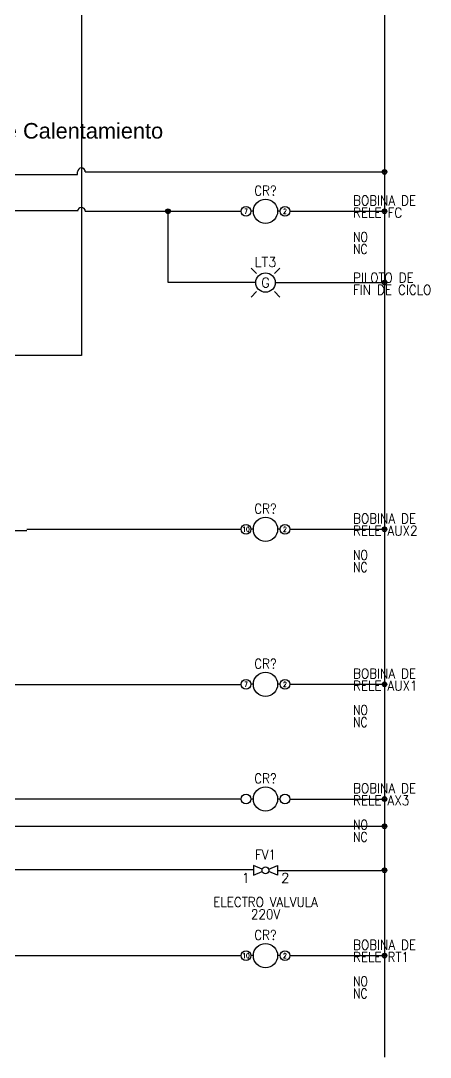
# Model space of a CAD drawing. Header units: inches. Extents: x 15.7 to 38.5, y 5.8 to 26.2.
# Drawn here: x 32.39 to 37.65, y 5.84 to 19.16 of the extents above; entities that cross this region are included whole.
import ezdxf
from ezdxf.enums import TextEntityAlignment as Align

# ---------------------------------------------------------------- set-up
doc = ezdxf.new("R2010")
doc.units = ezdxf.units.IN
doc.header["$MEASUREMENT"] = 0
for name, color, linetype in [('DESC', 150, 'Continuous'), ('MISC', 7, 'Continuous'), ('SYMS', 7, 'Continuous'), ('TAGS', 150, 'Continuous'), ('TERMS', 123, 'Continuous'), ('WIRES', 7, 'Continuous')]:
    doc.layers.add(name, color=color, linetype=linetype)
doc.styles.get("Standard").update_dxf_attribs({"font": 'arial.ttf'})
doc.styles.add('WD', font='romans.shx')

# ---------------------------------------------------------------- blocks, each defined once
blk = doc.blocks.new('HCR1T')
for p, q in [((-0.156, 0), (-0.188, 0)), ((0.188, 0), (0.156, 0))]:
    blk.add_line(p, q)
for centre, radius in [((0, 0), 0.156), ((-0.25, 0), 0.0625), ((0.25, 0), 0.0625)]:
    blk.add_circle(centre, radius)
at = {"style": 'WD'}
for tag, width, p in [('INST', 0.7, (0, 0.528)), ('LOC', 0.7, (0, 0.359)), ('TAG1', 0.9, (0, 0.202))]:
    blk.add_attdef(tag, text='', height=0.125, dxfattribs=dict(at, width=width)).set_placement(p, align=Align.CENTER)
at = {"style": 'WD', "flags": 9}
blk.add_attdef('FAMILY', text='', height=0.01, dxfattribs=at).set_placement((-0.005, 0.17), align=Align.CENTER)
at = {"linetype": 'Continuous', "style": 'WD', "flags": 1}
for tag, p in [('MFG', (0, 0.14)), ('CAT', (0, 0.159))]:
    blk.add_attdef(tag, text='', height=0.01, dxfattribs=at).set_placement(p, align=Align.MIDDLE)
at = {"style": 'WD'}
for tag, p, width in [('DESC1', (1.126, 0.076), 0.9), ('DESC2', (1.126, -0.081), 0.9), ('DESC3', (1.126, -0.237), 0.9), ('XREFNO', (1.359, -0.393), 0.8), ('XREFNC', (1.359, -0.549), 0.8)]:
    blk.add_attdef(tag, p, '', height=0.125, dxfattribs=dict(at, width=width))
at = {"linetype": 'Continuous', "style": 'WD', "width": 0.8, "flags": 8}
for tag, p in [('TERM01', (-0.25, 0)), ('TERM02', (0.25, 0))]:
    blk.add_attdef(tag, text='', height=0.0625, dxfattribs=at).set_placement(p, align=Align.MIDDLE_CENTER)
at = {"style": 'WD', "flags": 1}
for tag, p in [('X4TERM01', (-0.312, 0)), ('X1TERM02', (0.312, 0))]:
    blk.add_attdef(tag, p, '', height=0.0125, dxfattribs=at)
at = {"linetype": 'Continuous', "style": 'WD', "flags": 9}
blk.add_attdef('ASSYCODE', text='', height=0.01, dxfattribs=at).set_placement((0, 0.109), align=Align.CENTER)
at = {"style": 'WD', "width": 0.8, "flags": 8}
for tag, p in [('NO', (1.126, -0.393)), ('NC', (1.126, -0.549))]:
    blk.add_attdef(tag, p, '', height=0.125, dxfattribs=at)
blk = doc.blocks.new('HBV1M')
for p, q in [((-0.156, 0.062), (-0.156, -0.062)), ((-0.041, 0.016), (-0.156, 0.062)), ((0.041, 0.016), (0.156, 0.062)), ((0.156, 0.062), (0.156, -0.062)), ((-0.156, -0.062), (-0.041, -0.016)), ((0.156, -0.062), (0.041, -0.016))]:
    blk.add_line(p, q)
blk.add_circle((0, 0), 0.0442)
at = {"style": 'WD'}
for tag, width, p in [('INST', 0.7, (0.006, 0.466)), ('LOC', 0.7, (0.006, 0.296)), ('TAG1', 0.9, (0, 0.14)), ('RATING1', 0.9, (0.001, -0.315)), ('DESC1', 0.9, (0.001, -0.471)), ('DESC2', 0.9, (0.001, -0.627)), ('WDTAGALT', 0.7, (0.031, -0.797))]:
    blk.add_attdef(tag, text='', height=0.125, dxfattribs=dict(at, width=width)).set_placement(p, align=Align.CENTER)
at = {"style": 'WD', "flags": 1}
for tag, p in [('X4TERM01', (-0.156, 0)), ('X1TERM02', (0.156, 0))]:
    blk.add_attdef(tag, p, '', height=0.0125, dxfattribs=at)
at = {"linetype": 'Continuous', "style": 'WD', "flags": 9}
blk.add_attdef('ASSYCODE', text='', height=0.01, dxfattribs=at).set_placement((0, 0.062), align=Align.CENTER)
at = {"style": 'WD', "flags": 9}
blk.add_attdef('FAMILY', text='', height=0.01, dxfattribs=at).set_placement((-0.005, 0.107), align=Align.CENTER)
at = {"linetype": 'Continuous', "style": 'WD', "flags": 1}
for tag, p in [('MFG', (0, 0.078)), ('CAT', (0, 0.097))]:
    blk.add_attdef(tag, text='', height=0.01, dxfattribs=at).set_placement(p, align=Align.MIDDLE)
at = {"linetype": 'Continuous', "style": 'WD'}
blk.add_attdef('TERM01', text='', height=0.125, dxfattribs=at).set_placement((-0.2, -0.035), align=Align.TOP_RIGHT)
blk.add_attdef('TERM02', text='', height=0.125, dxfattribs=at).set_placement((0.2, -0.035), align=Align.TOP_LEFT)
blk = doc.blocks.new('WDDOT')
for radius in [0.03, 0.0187, 0.00929]:
    blk.add_circle((0, 0), radius)
blk = doc.blocks.new('HLT1G')
for p, q in [((-0.115, 0.115), (-0.186, 0.186)), ((0.115, 0.115), (0.186, 0.186)), ((-0.115, -0.115), (-0.186, -0.186)), ((0.115, -0.115), (0.186, -0.186))]:
    blk.add_line(p, q)
blk.add_circle((0, 0), 0.125)
at = {"style": 'WD', "width": 0.7}
for tag, p in [('INST', (0.006, 0.528)), ('LOC', (0.006, 0.359))]:
    blk.add_attdef(tag, text='', height=0.125, dxfattribs=at).set_placement(p, align=Align.CENTER)
at = {"style": 'WD'}
blk.add_attdef('TAG1', text='', height=0.125, dxfattribs=at).set_placement((0, 0.202), align=Align.CENTER)
at = {"style": 'WD', "flags": 9}
blk.add_attdef('FAMILY', text='', height=0.01, dxfattribs=at).set_placement((-0.005, 0.161), align=Align.CENTER)
at = {"linetype": 'Continuous', "style": 'WD', "flags": 1}
for tag, p in [('CAT', (0, 0.14)), ('MFG', (0, 0.121))]:
    blk.add_attdef(tag, text='', height=0.01, dxfattribs=at).set_placement(p, align=Align.MIDDLE)
at = {"style": 'WD'}
blk.add_attdef('COLOR', text='', height=0.125, dxfattribs=at).set_placement((0, 0), align=Align.MIDDLE)
at = {"style": 'WD', "flags": 1}
for tag, p in [('X4TERM01', (-0.125, 0)), ('X1TERM02', (0.125, 0))]:
    blk.add_attdef(tag, p, '', height=0.0125, dxfattribs=at)
at = {"linetype": 'Continuous', "style": 'WD', "flags": 9}
blk.add_attdef('ASSYCODE', text='', height=0.01, dxfattribs=at).set_placement((-0.003, 0.096), align=Align.CENTER)
at = {"style": 'WD'}
for tag, p, width in [('DESC1', (1.125, 0), 0.9), ('WDTAGALT', (1.125, -0.312), 0.7)]:
    blk.add_attdef(tag, p, '', height=0.125, dxfattribs=dict(at, width=width))
at = {"linetype": 'Continuous', "style": 'WD', "flags": 8}
blk.add_attdef('TERM01', text='', height=0.125, dxfattribs=at).set_placement((-0.175, -0.031), align=Align.TOP_RIGHT)
blk.add_attdef('TERM02', text='', height=0.125, dxfattribs=at).set_placement((0.175, -0.031), align=Align.TOP_LEFT)
at = {"style": 'WD', "width": 0.9}
blk.add_attdef('DESC2', text='', height=0.125, dxfattribs=at).set_placement((1.125, -0.031), align=Align.TOP_LEFT)

msp = doc.modelspace()

# ---------------------------------------------------------------- linework, layer by layer
at = {"layer": 'WIRES'}
for p, q in [((37.066, 25.259), (37.066, 5.84)), ((33.17, 23.107), (33.17, 14.859)), ((30.003, 17.184), (33.12, 17.184)), ((33.12, 17.184), (33.12, 17.216)), ((33.22, 17.216), (37.066, 17.216)), ((30.589, 16.72), (33.115, 16.72)), ((33.22, 16.71), (35.224, 16.71)), ((34.283, 15.794), (34.283, 16.71)), ((35.849, 16.71), (37.066, 16.71)), ((35.411, 15.794), (34.283, 15.794)), ((35.661, 15.794), (37.066, 15.794)), ((33.17, 14.859), (29.677, 14.859)), ((27.274, 12.61), (32.467, 12.61)), ((32.467, 12.624), (35.224, 12.624)), ((35.849, 12.624), (37.066, 12.624)), ((31.071, 10.63), (35.224, 10.63)), ((35.849, 10.632), (37.066, 10.632)), ((35.224, 9.158), (28.675, 9.158)), ((35.849, 9.158), (37.066, 9.158)), ((31.561, 8.808), (37.066, 8.808)), ((30.942, 8.252), (35.38, 8.252)), ((35.693, 8.242), (37.023, 8.242)), ((37.023, 8.243), (37.066, 8.243)), ((28.37, 7.146), (35.224, 7.146)), ((35.849, 7.146), (37.066, 7.146))]:
    msp.add_line(p, q, dxfattribs=at)
for centre in [(33.17, 17.216), (33.17, 16.71)]:
    msp.add_arc(centre, 0.05, 0, 180, dxfattribs=at)

# ---------------------------------------------------------------- block references
at = {"layer": 'SYMS'}
for p in [(37.066, 17.216), (34.283, 16.71), (37.066, 16.71), (37.066, 15.794), (37.066, 12.624), (37.066, 10.632), (37.066, 9.158), (37.066, 8.808), (37.066, 8.243), (37.066, 7.146)]:
    msp.add_blockref('WDDOT', p, dxfattribs=at)
ref = msp.add_blockref('HCR1T', (35.536, 16.71), dxfattribs=at)
ref.add_attrib('TERM02', '2', dxfattribs={"layer": 'TERMS', "linetype": 'Continuous', "height": 0.0625, "style": 'WD', "width": 0.8, "flags": 8}).set_placement((35.786, 16.71), align=Align.MIDDLE_CENTER)
ref.add_attrib('TERM01', '7', dxfattribs={"layer": 'TERMS', "linetype": 'Continuous', "height": 0.0625, "style": 'WD', "width": 0.8, "flags": 8}).set_placement((35.286, 16.71), align=Align.MIDDLE_CENTER)
ref.add_attrib('NC', 'NC', (36.662, 16.161), dxfattribs={"layer": 'MISC', "height": 0.125, "style": 'WD', "width": 0.8, "flags": 8})
ref.add_attrib('NO', 'NO', (36.662, 16.317), dxfattribs={"layer": 'MISC', "height": 0.125, "style": 'WD', "width": 0.8, "flags": 8})
ref.add_attrib('DESC2', 'RELE FC', (36.662, 16.63), dxfattribs={"layer": 'DESC', "height": 0.125, "style": 'WD', "width": 0.9})
ref.add_attrib('DESC1', 'BOBINA DE ', (36.662, 16.786), dxfattribs={"layer": 'DESC', "height": 0.125, "style": 'WD', "width": 0.9})
ref.add_attrib('TAG1', 'CR?', dxfattribs={"layer": 'TAGS', "height": 0.125, "style": 'WD', "width": 0.9}).set_placement((35.536, 16.913), align=Align.CENTER)
ref = msp.add_blockref('HLT1G', (35.536, 15.794), dxfattribs=at)
ref.add_attrib('DESC2', 'FIN DE CICLO', dxfattribs={"layer": 'DESC', "height": 0.125, "style": 'WD', "width": 0.9}).set_placement((36.661, 15.763), align=Align.TOP_LEFT)
ref.add_attrib('DESC1', 'PILOTO DE ', (36.661, 15.794), dxfattribs={"layer": 'DESC', "height": 0.125, "style": 'WD', "width": 0.9})
ref.add_attrib('TAG1', 'LT3', dxfattribs={"layer": 'TAGS', "height": 0.125, "style": 'WD'}).set_placement((35.536, 15.996), align=Align.CENTER)
ref.add_attrib('COLOR', 'G', dxfattribs={"layer": 'MISC', "height": 0.125, "style": 'WD'}).set_placement((35.536, 15.794), align=Align.MIDDLE)
ref = msp.add_blockref('HCR1T', (35.536, 12.624), dxfattribs=at)
ref.add_attrib('TERM02', '2', dxfattribs={"layer": 'TERMS', "linetype": 'Continuous', "height": 0.0625, "style": 'WD', "width": 0.8, "flags": 8}).set_placement((35.786, 12.624), align=Align.MIDDLE_CENTER)
ref.add_attrib('TERM01', '10', dxfattribs={"layer": 'TERMS', "linetype": 'Continuous', "height": 0.0625, "style": 'WD', "width": 0.8, "flags": 8}).set_placement((35.286, 12.624), align=Align.MIDDLE_CENTER)
ref.add_attrib('NC', 'NC', (36.662, 12.075), dxfattribs={"layer": 'MISC', "height": 0.125, "style": 'WD', "width": 0.8, "flags": 8})
ref.add_attrib('NO', 'NO', (36.662, 12.231), dxfattribs={"layer": 'MISC', "height": 0.125, "style": 'WD', "width": 0.8, "flags": 8})
ref.add_attrib('DESC2', 'RELE AUX2', (36.662, 12.543), dxfattribs={"layer": 'DESC', "height": 0.125, "style": 'WD', "width": 0.9})
ref.add_attrib('DESC1', 'BOBINA DE ', (36.662, 12.7), dxfattribs={"layer": 'DESC', "height": 0.125, "style": 'WD', "width": 0.9})
ref.add_attrib('TAG1', 'CR?', dxfattribs={"layer": 'TAGS', "height": 0.125, "style": 'WD', "width": 0.9}).set_placement((35.536, 12.826), align=Align.CENTER)
ref = msp.add_blockref('HCR1T', (35.536, 10.632), dxfattribs=at)
ref.add_attrib('TERM02', '2', dxfattribs={"layer": 'TERMS', "linetype": 'Continuous', "height": 0.0625, "style": 'WD', "width": 0.8, "flags": 8}).set_placement((35.786, 10.632), align=Align.MIDDLE_CENTER)
ref.add_attrib('TERM01', '7', dxfattribs={"layer": 'TERMS', "linetype": 'Continuous', "height": 0.0625, "style": 'WD', "width": 0.8, "flags": 8}).set_placement((35.286, 10.632), align=Align.MIDDLE_CENTER)
ref.add_attrib('NC', 'NC', (36.662, 10.083), dxfattribs={"layer": 'MISC', "height": 0.125, "style": 'WD', "width": 0.8, "flags": 8})
ref.add_attrib('NO', 'NO', (36.662, 10.239), dxfattribs={"layer": 'MISC', "height": 0.125, "style": 'WD', "width": 0.8, "flags": 8})
ref.add_attrib('DESC2', 'RELE AUX1', (36.662, 10.551), dxfattribs={"layer": 'DESC', "height": 0.125, "style": 'WD', "width": 0.9})
ref.add_attrib('DESC1', 'BOBINA DE ', (36.662, 10.708), dxfattribs={"layer": 'DESC', "height": 0.125, "style": 'WD', "width": 0.9})
ref.add_attrib('TAG1', 'CR?', dxfattribs={"layer": 'TAGS', "height": 0.125, "style": 'WD', "width": 0.9}).set_placement((35.536, 10.834), align=Align.CENTER)
ref = msp.add_blockref('HCR1T', (35.536, 9.158), dxfattribs=at)
ref.add_attrib('NC', 'NC', (36.662, 8.609), dxfattribs={"layer": 'MISC', "height": 0.125, "style": 'WD', "width": 0.8, "flags": 8})
ref.add_attrib('NO', 'NO', (36.662, 8.765), dxfattribs={"layer": 'MISC', "height": 0.125, "style": 'WD', "width": 0.8, "flags": 8})
ref.add_attrib('DESC2', 'RELE AX3', (36.662, 9.078), dxfattribs={"layer": 'DESC', "height": 0.125, "style": 'WD', "width": 0.9})
ref.add_attrib('DESC1', 'BOBINA DE ', (36.662, 9.234), dxfattribs={"layer": 'DESC', "height": 0.125, "style": 'WD', "width": 0.9})
ref.add_attrib('TAG1', 'CR?', dxfattribs={"layer": 'TAGS', "height": 0.125, "style": 'WD', "width": 0.9}).set_placement((35.536, 9.36), align=Align.CENTER)
ref = msp.add_blockref('HBV1M', (35.536, 8.242), dxfattribs=at)
ref.add_attrib('TERM02', '2', dxfattribs={"layer": 'TERMS', "linetype": 'Continuous', "height": 0.125, "style": 'WD'}).set_placement((35.736, 8.207), align=Align.TOP_LEFT)
ref.add_attrib('TERM01', '1', dxfattribs={"layer": 'TERMS', "linetype": 'Continuous', "height": 0.125, "style": 'WD'}).set_placement((35.336, 8.207), align=Align.TOP_RIGHT)
ref.add_attrib('DESC2', '220V', dxfattribs={"layer": 'DESC', "height": 0.125, "style": 'WD', "width": 0.9}).set_placement((35.537, 7.615), align=Align.CENTER)
ref.add_attrib('DESC1', 'ELECTRO VALVULA', dxfattribs={"layer": 'DESC', "height": 0.125, "style": 'WD', "width": 0.9}).set_placement((35.537, 7.771), align=Align.CENTER)
ref.add_attrib('TAG1', 'FV1', dxfattribs={"layer": 'TAGS', "height": 0.125, "style": 'WD', "width": 0.9}).set_placement((35.536, 8.382), align=Align.CENTER)
ref = msp.add_blockref('HCR1T', (35.536, 7.146), dxfattribs=at)
ref.add_attrib('TERM02', '2', dxfattribs={"layer": 'TERMS', "linetype": 'Continuous', "height": 0.0625, "style": 'WD', "width": 0.8, "flags": 8}).set_placement((35.786, 7.146), align=Align.MIDDLE_CENTER)
ref.add_attrib('TERM01', '10', dxfattribs={"layer": 'TERMS', "linetype": 'Continuous', "height": 0.0625, "style": 'WD', "width": 0.8, "flags": 8}).set_placement((35.286, 7.146), align=Align.MIDDLE_CENTER)
ref.add_attrib('NC', 'NC', (36.662, 6.597), dxfattribs={"layer": 'MISC', "height": 0.125, "style": 'WD', "width": 0.8, "flags": 8})
ref.add_attrib('NO', 'NO', (36.662, 6.753), dxfattribs={"layer": 'MISC', "height": 0.125, "style": 'WD', "width": 0.8, "flags": 8})
ref.add_attrib('DESC2', 'RELE RT1', (36.662, 7.065), dxfattribs={"layer": 'DESC', "height": 0.125, "style": 'WD', "width": 0.9})
ref.add_attrib('DESC1', 'BOBINA DE ', (36.662, 7.222), dxfattribs={"layer": 'DESC', "height": 0.125, "style": 'WD', "width": 0.9})
ref.add_attrib('TAG1', 'CR?', dxfattribs={"layer": 'TAGS', "height": 0.125, "style": 'WD', "width": 0.9}).set_placement((35.536, 7.348), align=Align.CENTER)

# ---------------------------------------------------------------- texts
at = {"insert": (29.95, 17.844), "char_height": 0.2, "attachment_point": 1}
msp.add_mtext('A la Resistencia de Calentamiento', dxfattribs=at)

doc.saveas('drawing.dxf')
